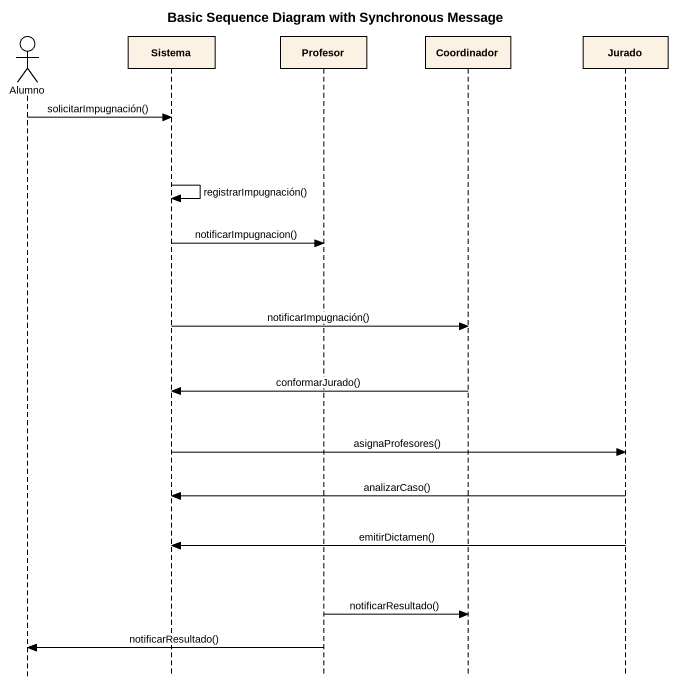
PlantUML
@startuml
title Basic Sequence Diagram with Synchronous Message
hide footbox
actor Alumno
participant Sistema
participant Profesor
participant Coordinador
participant Jurado

Alumno -> Sistema : solicitarImpugnación()
Sistema -> Sistema : registrarImpugnación()
Sistema -> Profesor : notificarImpugnacion()
Sistema -> Coordinador : notificarImpugnación()
Coordinador -> Sistema : conformarJurado()
Sistema -> Jurado : asignaProfesores()
Jurado -> Sistema : analizarCaso()
Jurado -> Sistema : emitirDictamen()
Profesor -> Coordinador : notificarResultado()
Profesor -> Alumno : notificarResultado()
@enduml
